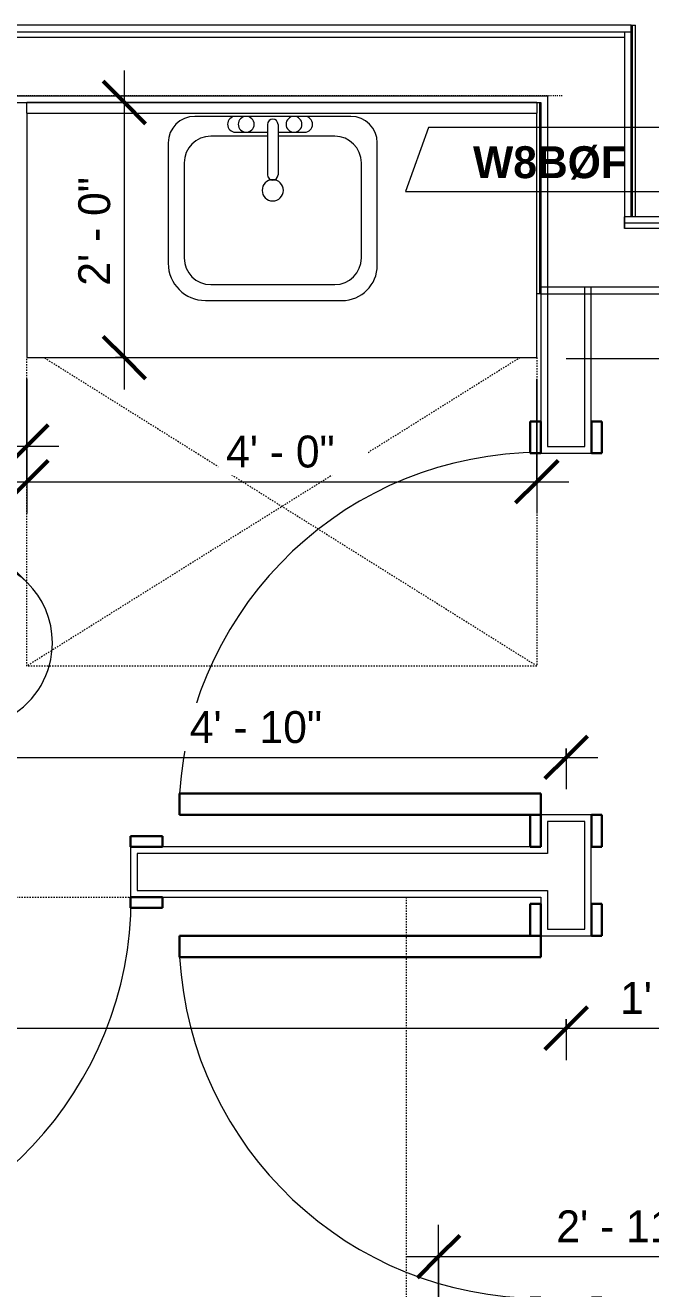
# Model space of a CAD drawing. Header units: inches. Extents: x -4010 to -1814, y 9846 to 12241.
# Drawn here: x -3255.6 to -3196.8, y 10261.9 to 10380.7 of the extents above; entities that cross this region are included whole.
import ezdxf

# ---------------------------------------------------------------- set-up
doc = ezdxf.new("R2010")
doc.units = ezdxf.units.IN
doc.header["$MEASUREMENT"] = 0
doc.linetypes.add('Dash', pattern=[0.25, 0.125, -0.125])
doc.linetypes.add('Dash 3_32_', pattern=[0.1875, 0.09375, -0.09375])
for name, color, linetype, lineweight in [('0-1', 7, 'Continuous', 5), ('0-3', 8, 'Continuous', 9), ('A-ANNO-DIMS', 211, 'Continuous', 9), ('A-ANNO-DIMS-32', 211, 'Continuous', 9), ('A-DETL-1', 90, 'Dash 3_32_', 18), ('A-DOOR-3', 31, 'Continuous', 9), ('A-DOOR-4', 31, 'Continuous', 30), ('A-DOOR-FRAM-3', 31, 'Continuous', 30), ('A-GENM', 5, 'Continuous', 9), ('A-GENM-HDLN', 13, 'Dash', 9), ('A-WALL', 113, 'Continuous', 18), ('A-WALL-2', 250, 'Continuous', 18), ('A-WALL-3', 113, 'Continuous', 9), ('A-WALL-IDEN', 211, 'Continuous', 9), ('G-ANNO-SYMB-3', 111, 'Continuous', 9), ('I-FURN', 30, 'Continuous', 9), ('I-FURN-HDLN', 30, 'Dash', 9), ('I-WALL-3', 7, 'Continuous', 9), ('P-SANR-FIXT', 6, 'Continuous', 9), ('Q-CASE', 31, 'Continuous', 9)]:
    doc.layers.add(name, color=color, linetype=linetype, lineweight=lineweight)
doc.styles.add('Century Gothic', font='ufonts.com_century-gothic.ttf', dxfattribs={"height": 3})
doc.styles.add('Century Gothic_B_1', font='GOTHICB.TTF', dxfattribs={"height": 3})
doc.dimstyles.new('OD_1__HACK_2', dxfattribs={"dimscale": 12, "dimtxt": 3.132505, "dimasz": 0.333333, "dimexe": 0.25, "dimexo": 0.166667, "dimgap": 0.041667, "dimtad": 1, "dimdec": 4, "dimrnd": 0.0625, "dimzin": 3, "dimdsep": 46, "dimlunit": 4, "dimtxsty": 'Century Gothic', "dimblk1": 'OBLIQUE', "dimblk2": 'OBLIQUE', "dimsah": 1, "dimcen": 0.09, "dimdle": 0.25, "dimazin": 0, "dimtfac": 1, "dimtdec": 4, "dimtix": 1, "dimtmove": 0, "dimatfit": 3, "dimfxl": 1, "dimtvp": 1, "dimtfill": 1, "dimfrac": 2, "dimtolj": 1, "dimtzin": 0, "dimarcsym": 2})
doc.dimstyles.new('OD_1__HACK_2_1', dxfattribs={"dimscale": 12, "dimtxt": 3.132505, "dimasz": 0.333333, "dimexe": 0.25, "dimexo": 0.166667, "dimgap": 0.041667, "dimtad": 1, "dimdec": 4, "dimrnd": 0.0625, "dimzin": 3, "dimdsep": 46, "dimlunit": 4, "dimtxsty": 'Century Gothic', "dimblk1": 'OBLIQUE', "dimblk2": 'OBLIQUE', "dimsah": 1, "dimcen": 0.09, "dimdle": 0.25, "dimazin": 0, "dimtfac": 1, "dimtdec": 4, "dimtix": 1, "dimtmove": 0, "dimatfit": 3, "dimfxl": 1, "dimtvp": 1, "dimtfill": 1, "dimfrac": 2, "dimtolj": 1, "dimtzin": 0, "dimarcsym": 2})

# ---------------------------------------------------------------- blocks, each defined once
blk = doc.blocks.new('Basic Wall _ INT - W8BØF - _5_8 GYP - 2X8 WOOD_BATT_ - 5_8 GYP_ - ___-2320093-UNIT PLANS - 2ND _ 3RD FLOOR')
at = {"layer": 'I-WALL-3'}
for p, q in [((-3207.22, 10373.41), (-3207.22, 10355.41)), ((-3207.22, 10355.41), (-3207.47, 10355.41)), ((-3207.14, 10355.41), (-3207.22, 10355.41)), ((-3207.1, 10355.41), (-3207.14, 10355.41))]:
    blk.add_line(p, q, dxfattribs=at)
blk = doc.blocks.new('Basic Wall _ INT - W8BØF - _5_8 GYP - 2X8 WOOD_BATT_ - 5_8 GYP_ - ___-2320092-UNIT PLANS - 2ND _ 3RD FLOOR')
at = {"layer": 'I-WALL-3'}
for p, q in [((-3198.6, 10380.66), (-3198.56, 10380.66)), ((-3198.56, 10380.66), (-3198.47, 10380.66)), ((-3198.47, 10362.66), (-3198.47, 10380.66)), ((-3198.47, 10380.66), (-3198.19, 10380.66)), ((-3198.19, 10362.66), (-3198.19, 10380.66))]:
    blk.add_line(p, q, dxfattribs=at)
blk = doc.blocks.new('CTR - 1st Phase - Common Walls_rvt-1-UNIT PLANS - 2ND _ 3RD FLOOR')
at = {"layer": 'A-WALL-2'}
for p, q in [((-3342.04, 10380.04), (-3207.1, 10380.04)), ((-3342.04, 10379.54), (-3207.1, 10379.54)), ((-3207.1, 10380.04), (-3199.22, 10380.04)), ((-3207.1, 10379.54), (-3206.47, 10379.54)), ((-3206.47, 10379.54), (-3199.22, 10379.54)), ((-3199.22, 10380.04), (-3198.6, 10380.04)), ((-3199.22, 10380.04), (-3199.22, 10379.54)), ((-3199.22, 10380.04), (-3199.22, 10379.54)), ((-3199.22, 10379.54), (-3199.22, 10362.66)), ((-3334.91, 10374.04), (-3207.1, 10374.04)), ((-3207.1, 10374.04), (-3206.47, 10374.04)), ((-3206.47, 10374.04), (-3206.47, 10356.04)), ((-3198.6, 10362.66), (-3199.22, 10362.66)), ((-3199.22, 10362.04), (-3199.22, 10362.66)), ((-3199.22, 10362.66), (-3199.22, 10362.04)), ((-3198.6, 10362.04), (-3199.22, 10362.04)), ((-3199.22, 10361.54), (-3199.22, 10362.04)), ((-3199.22, 10362.04), (-3199.22, 10361.54)), ((-3182.85, 10362.04), (-3198.6, 10362.04)), ((-3198.6, 10361.54), (-3199.22, 10361.54)), ((-3182.85, 10361.54), (-3198.6, 10361.54)), ((-3199.22, 10356.04), (-3206.47, 10356.04)), ((-3198.6, 10356.04), (-3199.22, 10356.04)), ((-3182.85, 10356.04), (-3198.6, 10356.04))]:
    blk.add_line(p, q, dxfattribs=at)
at = {"layer": 'I-WALL-3'}
for p, q in [((-3207.1, 10380.66), (-3342.54, 10380.66)), ((-3198.6, 10380.66), (-3207.1, 10380.66)), ((-3198.6, 10380.04), (-3198.6, 10380.66)), ((-3198.6, 10362.66), (-3198.6, 10380.04)), ((-3293.76, 10373.41), (-3207.1, 10373.41)), ((-3207.1, 10373.41), (-3207.1, 10355.41)), ((-3182.85, 10362.66), (-3198.6, 10362.66)), ((-3207.1, 10355.41), (-3206.47, 10355.41)), ((-3206.47, 10355.41), (-3198.6, 10355.41)), ((-3198.6, 10355.41), (-3182.85, 10355.41))]:
    blk.add_line(p, q, dxfattribs=at)
at = {"layer": '0-3'}
for name in ['Basic Wall _ INT - W8BØF - _5_8 GYP - 2X8 WOOD_BATT_ - 5_8 GYP_ - ___-2320092-UNIT PLANS - 2ND _ 3RD FLOOR', 'Basic Wall _ INT - W8BØF - _5_8 GYP - 2X8 WOOD_BATT_ - 5_8 GYP_ - ___-2320093-UNIT PLANS - 2ND _ 3RD FLOOR']:
    blk.add_blockref(name, (0, 0), dxfattribs=at)
blk = doc.blocks.new('SWING - SINGLE - FLUSH - 2-10 x 6-8 - PRIVACY-3199407-UNIT PLANS - 2ND _ 3RD FLOOR')
at = {"layer": 'A-DOOR-3'}
blk.add_arc((17, 2.37), 34.07, 93.3657, 180, dxfattribs=at)
at = {"layer": 'A-DOOR-4'}
for p, q in [((15, 2.37), (15, 36.38)), ((17, 36.38), (15, 36.38)), ((17, 2.37), (17, 36.38)), ((17, 2.37), (15, 2.37))]:
    blk.add_line(p, q, dxfattribs=at)
at = {"layer": 'A-DOOR-FRAM-3'}
for p, q in [((-17, 3.37), (-20, 3.37)), ((-20, 3.37), (-20, 2.37)), ((-17, 2.37), (-17, 3.37)), ((20, 3.37), (17, 3.37)), ((17, 3.37), (17, 2.37)), ((20, 2.37), (20, 3.37)), ((-20, 2.37), (-17, 2.37)), ((17, 2.37), (20, 2.37)), ((-17, -2.38), (-20, -2.38)), ((-20, -2.38), (-20, -3.38)), ((-17, -3.38), (-17, -2.38)), ((20, -2.38), (17, -2.38)), ((17, -2.38), (17, -3.38)), ((20, -3.38), (20, -2.38)), ((-20, -3.38), (-17, -3.38)), ((17, -3.38), (20, -3.38))]:
    blk.add_line(p, q, dxfattribs=at)
blk = doc.blocks.new('Bed-Standard - Queen 60_ x 79_-3761504-UNIT PLANS - 2ND _ 3RD FLOOR')
at = {"layer": 'I-FURN-HDLN'}
for p, q in [((-55.31, 77.3), (-7.94, 77.3)), ((-55.31, 17.36), (-55.31, 51.36))]:
    blk.add_line(p, q, dxfattribs=at)
blk = doc.blocks.new('M_Sink Vanity-Square - 500 x 440mm-1352614-UNIT PLANS - 2ND _ 3RD FLOOR')
at = {"layer": 'P-SANR-FIXT'}
for p, q in [((7.96, 7.09), (-6.72, 7.09)), ((3.62, 7.09), (-2.88, 7.09)), ((0.12, 6.33), (0.12, 1.59)), ((1.12, 6.33), (1.12, 1.59)), ((0.12, 5.22), (-5.22, 5.22)), ((-2.88, 5.59), (0.12, 5.59)), ((1.12, 5.59), (3.62, 5.59)), ((6.46, 5.22), (1.12, 5.22)), ((-9.22, 4.59), (-9.22, -6.73)), ((10.46, -6.91), (10.46, 4.59)), ((-7.72, 2.72), (-7.72, -6.23)), ((8.96, -6.23), (8.96, 2.72)), ((-5.22, -8.73), (6.46, -8.73)), ((-5.72, -10.23), (7.14, -10.23))]:
    blk.add_line(p, q, dxfattribs=at)
for centre, radius, start, end in [((-6.72, 4.59), 2.5, 90, 180), ((-2.88, 6.34), 0.75, 90, 270), ((-1.88, 6.34), 0.75, 360, 180), ((-1.88, 6.34), 0.75, 180, 0), ((0.62, 6.33), 0.5, 360, 180), ((2.62, 6.34), 0.75, 360, 180), ((2.62, 6.34), 0.75, 180, 360), ((3.62, 6.34), 0.75, 270, 90), ((7.96, 4.59), 2.5, 360, 90), ((-5.22, 2.72), 2.5, 90, 180), ((6.46, 2.72), 2.5, 0, 90), ((0.62, 1.59), 0.5, 180, 0), ((0.62, 0.13), 1, 360, 180), ((0.62, 0.13), 1, 180, 0), ((-5.72, -6.73), 3.5, 180, 270), ((-5.22, -6.23), 2.5, 180, 270), ((6.46, -6.23), 2.5, 270, 0), ((7.14, -6.91), 3.32, 270, 0)]:
    blk.add_arc(centre, radius, start, end, dxfattribs=at)
blk = doc.blocks.new('Bath Vanity - Bath Vanity 48_-2551079-UNIT PLANS - 2ND _ 3RD FLOOR')
at = {"layer": 'Q-CASE'}
for p, q in [((-23.26, -1), (-23.26, -24)), ((24.74, -24), (24.74, -1)), ((-23.26, -24), (24.74, -24))]:
    blk.add_line(p, q, dxfattribs=at)
blk = doc.blocks.new('ADA Clearances - 30_x48_-V41-UNIT PLANS - 2ND _ 3RD FLOOR')
at = {"layer": 'A-GENM-HDLN'}
for p, q in [((15, 24), (-14, -22.41)), ((-14, 24), (-8, 24)), ((-5, 24), (15, 24)), ((15, 24), (15, -24)), ((-14, 22.41), (15, -24)), ((15, -24), (-14, -24))]:
    blk.add_line(p, q, dxfattribs=at)
blk = doc.blocks.new('BATHROOM MIRROR - BATHROOM MIRROR 48_-3124766-UNIT PLANS - 2ND _ 3RD FLOOR')
at = {"layer": 'Q-CASE'}
for p, q in [((24.74, 24), (-23.26, 24)), ((-23.26, 23), (-23.26, 24)), ((24.74, 24), (24.74, 23)), ((-23.26, 23), (24.74, 23))]:
    blk.add_line(p, q, dxfattribs=at)
blk = doc.blocks.new('SWING - SINGLE - FLUSH - 2-10 x 6-8 - PRIVACY-3199405-UNIT PLANS - 2ND _ 3RD FLOOR')
at = {"layer": 'A-DOOR-3'}
blk.add_arc((17, -2.37), 34.07, 180, 266.6343, dxfattribs=at)
at = {"layer": 'A-DOOR-4'}
for p, q in [((15, -2.37), (15, -36.38)), ((17, -2.37), (15, -2.37)), ((17, -2.37), (17, -36.38)), ((17, -36.38), (15, -36.38))]:
    blk.add_line(p, q, dxfattribs=at)
at = {"layer": 'A-DOOR-FRAM-3'}
for p, q in [((-20, 2.38), (-20, 3.38)), ((-20, 3.38), (-17, 3.38)), ((-17, 3.38), (-17, 2.38)), ((17, 2.38), (17, 3.38)), ((17, 3.38), (20, 3.38)), ((20, 3.38), (20, 2.38)), ((-17, 2.38), (-20, 2.38)), ((20, 2.38), (17, 2.38)), ((-20, -2.37), (-17, -2.37)), ((-20, -3.37), (-20, -2.37)), ((-17, -2.37), (-17, -3.37)), ((17, -2.37), (20, -2.37)), ((17, -3.37), (17, -2.37)), ((20, -2.37), (20, -3.37)), ((-17, -3.37), (-20, -3.37)), ((20, -3.37), (17, -3.37))]:
    blk.add_line(p, q, dxfattribs=at)
blk = doc.blocks.new('Elevation - Filled Arrow-152140-UNIT PLANS - 2ND _ 3RD FLOOR')
at = {"layer": 'G-ANNO-SYMB-3'}
for start, end in [(360, 180), (180, 360)]:
    blk.add_arc((0, 0), 0.25, start, end, dxfattribs=at)
blk = doc.blocks.new('Elevation - Filled Arrow-151867-UNIT PLANS - 2ND _ 3RD FLOOR')
at = {"layer": 'G-ANNO-SYMB-3'}
for p, q in [((0, 0.3536), (-0.1768, 0.1768)), ((0.1768, 0.1768), (0, 0.3536))]:
    blk.add_line(p, q, dxfattribs=at)
blk.add_arc((0, 0), 0.25, 45, 135, dxfattribs=at)
blk = doc.blocks.new('DIMBLOCK31-UNIT PLANS - 2ND _ 3RD FLOOR')
at = {"layer": 'A-ANNO-DIMS-32'}
for p, q in [((-3216.72, 10257.04), (-3216.72, 10267.87)), ((-3181.72, 10257.04), (-3181.72, 10267.87)), ((-3219.72, 10264.87), (-3178.72, 10264.87)), ((-3216.72, 10264.87), (-3216.72, 10257.04)), ((-3181.72, 10264.87), (-3181.72, 10257.04))]:
    blk.add_line(p, q, dxfattribs=at)
at = {"layer": 'A-ANNO-DIMS-32', "lineweight": 50}
for p, q in [((-3216.72, 10264.87), (-3214.72, 10266.87)), ((-3181.72, 10264.87), (-3179.72, 10266.87)), ((-3216.72, 10264.87), (-3218.72, 10262.87)), ((-3181.72, 10264.87), (-3183.72, 10262.87))]:
    blk.add_line(p, q, dxfattribs=at)
at = {"layer": 'A-ANNO-DIMS-32', "color": 0, "insert": (-3205.64, 10269.22), "char_height": 3, "width": 15.394, "attachment_point": 1, "line_spacing_factor": 0.984502, "style": 'Century Gothic', "bg_fill": 3, "box_fill_scale": 1.25, "bg_fill_color": 256, "bg_fill_true_color": 13158600, "bg_fill_transparency": 0}
blk.add_mtext('2\' - 11"', dxfattribs=at)
blk = doc.blocks.new('_Oblique')
at = {"color": 0, "linetype": 'ByBlock', "lineweight": -2}
blk.add_line((-0.5, -0.5), (0.5, 0.5), dxfattribs=at)
blk = doc.blocks.new('DIMBLOCK34-UNIT PLANS - 2ND _ 3RD FLOOR')
at = {"layer": 'A-ANNO-DIMS-32', "lineweight": 50}
for p, q in [((-3338.72, 10286.36), (-3336.72, 10288.36)), ((-3204.72, 10286.36), (-3202.72, 10288.36)), ((-3338.72, 10286.36), (-3340.72, 10284.36)), ((-3204.72, 10286.36), (-3206.72, 10284.36))]:
    blk.add_line(p, q, dxfattribs=at)
at = {"layer": 'A-ANNO-DIMS-32'}
for p, q in [((-3338.72, 10287.19), (-3338.72, 10283.36)), ((-3338.72, 10286.36), (-3338.72, 10287.19)), ((-3204.72, 10287.19), (-3204.72, 10283.36)), ((-3204.72, 10286.36), (-3204.72, 10287.19)), ((-3341.72, 10286.36), (-3204.72, 10286.36))]:
    blk.add_line(p, q, dxfattribs=at)
at = {"layer": 'A-ANNO-DIMS-32', "color": 0, "insert": (-3278.14, 10290.7), "char_height": 3, "width": 15.394, "attachment_point": 1, "line_spacing_factor": 0.984502, "style": 'Century Gothic', "bg_fill": 3, "box_fill_scale": 1.25, "bg_fill_color": 256, "bg_fill_true_color": 13158600, "bg_fill_transparency": 0}
blk.add_mtext('11\' - 2"', dxfattribs=at)
blk = doc.blocks.new('DIMBLOCK35-UNIT PLANS - 2ND _ 3RD FLOOR')
at = {"layer": 'A-ANNO-DIMS-32'}
for p, q in [((-3181.72, 10257.04), (-3181.72, 10289.36)), ((-3204.72, 10287.19), (-3204.72, 10283.36)), ((-3204.72, 10286.36), (-3204.72, 10287.19)), ((-3204.72, 10286.36), (-3178.72, 10286.36)), ((-3181.72, 10286.36), (-3181.72, 10257.04))]:
    blk.add_line(p, q, dxfattribs=at)
at = {"layer": 'A-ANNO-DIMS-32', "lineweight": 50}
for p, q in [((-3204.72, 10286.36), (-3202.72, 10288.36)), ((-3181.72, 10286.36), (-3179.72, 10288.36)), ((-3204.72, 10286.36), (-3206.72, 10284.36)), ((-3181.72, 10286.36), (-3183.72, 10284.36))]:
    blk.add_line(p, q, dxfattribs=at)
at = {"layer": 'A-ANNO-DIMS-32', "color": 0, "insert": (-3199.64, 10290.7), "char_height": 3, "width": 15.394, "attachment_point": 1, "line_spacing_factor": 0.984502, "style": 'Century Gothic', "bg_fill": 3, "box_fill_scale": 1.25, "bg_fill_color": 256, "bg_fill_true_color": 13158600, "bg_fill_transparency": 0}
blk.add_mtext('1\' - 11"', dxfattribs=at)
blk = doc.blocks.new('DIMBLOCK36-UNIT PLANS - 2ND _ 3RD FLOOR')
at = {"layer": 'A-ANNO-DIMS-32'}
for p, q in [((-3262.72, 10306.41), (-3262.72, 10314.82)), ((-3265.72, 10311.82), (-3201.72, 10311.82)), ((-3262.72, 10311.82), (-3262.72, 10306.41)), ((-3204.72, 10312.65), (-3204.72, 10308.82)), ((-3204.72, 10311.82), (-3204.72, 10312.65))]:
    blk.add_line(p, q, dxfattribs=at)
at = {"layer": 'A-ANNO-DIMS-32', "lineweight": 50}
for p, q in [((-3262.72, 10311.82), (-3260.72, 10313.82)), ((-3204.72, 10311.82), (-3202.72, 10313.82)), ((-3262.72, 10311.82), (-3264.72, 10309.82)), ((-3204.72, 10311.82), (-3206.72, 10309.82))]:
    blk.add_line(p, q, dxfattribs=at)
at = {"layer": 'A-ANNO-DIMS-32', "color": 0, "insert": (-3240.14, 10316.17), "char_height": 3, "width": 15.394, "attachment_point": 1, "line_spacing_factor": 0.984502, "style": 'Century Gothic', "bg_fill": 3, "box_fill_scale": 1.25, "bg_fill_color": 256, "bg_fill_true_color": 13158600, "bg_fill_transparency": 0}
blk.add_mtext('4\' - 10"', dxfattribs=at)
blk = doc.blocks.new('DIMBLOCK45-UNIT PLANS - 2ND _ 3RD FLOOR')
at = {"layer": 'A-ANNO-DIMS-32'}
for p, q in [((-3255.47, 10347.41), (-3255.47, 10334.74)), ((-3255.47, 10337.74), (-3255.47, 10347.41)), ((-3207.47, 10347.41), (-3207.47, 10334.74)), ((-3207.47, 10337.74), (-3207.47, 10347.41)), ((-3258.47, 10337.74), (-3204.47, 10337.74))]:
    blk.add_line(p, q, dxfattribs=at)
at = {"layer": 'A-ANNO-DIMS-32', "lineweight": 50}
for p, q in [((-3255.47, 10337.74), (-3253.47, 10339.74)), ((-3207.47, 10337.74), (-3205.47, 10339.74)), ((-3255.47, 10337.74), (-3257.47, 10335.74)), ((-3207.47, 10337.74), (-3209.47, 10335.74))]:
    blk.add_line(p, q, dxfattribs=at)
at = {"layer": 'A-ANNO-DIMS-32', "color": 0, "insert": (-3236.72, 10342.08), "char_height": 3, "width": 12.5897, "attachment_point": 1, "line_spacing_factor": 0.984502, "style": 'Century Gothic', "bg_fill": 3, "box_fill_scale": 1.25, "bg_fill_color": 256, "bg_fill_true_color": 13158600, "bg_fill_transparency": 0}
blk.add_mtext('4\' - 0"', dxfattribs=at)
blk = doc.blocks.new('DIMBLOCK46-UNIT PLANS - 2ND _ 3RD FLOOR')
at = {"layer": 'A-ANNO-DIMS-32'}
for p, q in [((-3246.3, 10346.41), (-3246.3, 10376.41)), ((-3247.13, 10373.41), (-3243.3, 10373.41)), ((-3246.3, 10373.41), (-3247.13, 10373.41)), ((-3247.13, 10349.41), (-3243.3, 10349.41)), ((-3246.3, 10349.41), (-3247.13, 10349.41))]:
    blk.add_line(p, q, dxfattribs=at)
at = {"layer": 'A-ANNO-DIMS-32', "lineweight": 50}
for p, q in [((-3246.3, 10373.41), (-3248.3, 10375.41)), ((-3246.3, 10373.41), (-3244.3, 10371.41)), ((-3246.3, 10349.41), (-3248.3, 10351.41)), ((-3246.3, 10349.41), (-3244.3, 10347.41))]:
    blk.add_line(p, q, dxfattribs=at)
at = {"layer": 'A-ANNO-DIMS-32', "color": 0, "insert": (-3250.64, 10356.17), "char_height": 3, "width": 12.5897, "attachment_point": 1, "rotation": 90, "line_spacing_factor": 0.984502, "style": 'Century Gothic', "bg_fill": 3, "box_fill_scale": 1.25, "bg_fill_color": 256, "bg_fill_true_color": 13158600, "bg_fill_transparency": 0}
blk.add_mtext('2\' - 0"', dxfattribs=at)
blk = doc.blocks.new('DIMBLOCK363-UNIT PLANS - 2ND _ 3RD FLOOR')
at = {"layer": 'A-ANNO-DIMS-32'}
for p, q in [((-3255.47, 10347.41), (-3255.47, 10338.1)), ((-3255.47, 10341.1), (-3255.47, 10347.41)), ((-3289.01, 10341.93), (-3289.01, 10338.1)), ((-3289.01, 10341.1), (-3289.01, 10341.93)), ((-3292.01, 10341.1), (-3252.47, 10341.1))]:
    blk.add_line(p, q, dxfattribs=at)
at = {"layer": 'A-ANNO-DIMS-32', "lineweight": 50}
for p, q in [((-3289.01, 10341.1), (-3287.01, 10343.1)), ((-3255.47, 10341.1), (-3253.47, 10343.1)), ((-3289.01, 10341.1), (-3291.01, 10339.1)), ((-3255.47, 10341.1), (-3257.47, 10339.1))]:
    blk.add_line(p, q, dxfattribs=at)
at = {"layer": 'A-ANNO-DIMS-32', "color": 0, "insert": (-3279.75, 10345.45), "char_height": 3, "width": 18.0194, "attachment_point": 1, "line_spacing_factor": 0.984502, "style": 'Century Gothic', "bg_fill": 3, "box_fill_scale": 1.25, "bg_fill_color": 256, "bg_fill_true_color": 13158600, "bg_fill_transparency": 0}
blk.add_mtext('33" MIN', dxfattribs=at)
blk = doc.blocks.new('Wall Tag - Arch Wall-3956453-UNIT PLANS - 2ND _ 3RD FLOOR')
at = {"layer": 'A-WALL-IDEN'}
for p, q in [((-0.3561, 0.0937), (-0.4244, -0.0937)), ((0.4244, 0.0937), (-0.3561, 0.0937)), ((0.3561, -0.0937), (0.4244, 0.0937)), ((-0.4244, -0.0937), (0.3561, -0.0937))]:
    blk.add_line(p, q, dxfattribs=at)

msp = doc.modelspace()

# ---------------------------------------------------------------- linework, layer by layer
at = {"layer": 'A-DETL-1'}
msp.add_line((-3205.08554, 10374.0394), (-3332.75818, 10374.0394), dxfattribs=at)
at = {"layer": 'A-WALL'}
for p, q in [((-3206.47374, 10356.03481), (-3206.47374, 10341.0394)), ((-3202.97374, 10341.0394), (-3202.97374, 10356.03481)), ((-3206.47374, 10341.0394), (-3202.97374, 10341.0394)), ((-3206.47374, 10305.7894), (-3206.47374, 10302.7894)), ((-3202.97374, 10305.7894), (-3206.47374, 10305.7894)), ((-3202.97374, 10295.6644), (-3202.97374, 10305.7894)), ((-3245.09874, 10302.7894), (-3245.09874, 10299.2894)), ((-3206.47374, 10302.7894), (-3245.09874, 10302.7894)), ((-3245.09874, 10299.2894), (-3206.47374, 10299.2894)), ((-3206.47374, 10299.2894), (-3206.47374, 10295.6644)), ((-3206.47374, 10295.6644), (-3202.97374, 10295.6644))]:
    msp.add_line(p, q, dxfattribs=at)
at = {"layer": 'A-WALL-3'}
for p, q in [((-3207.09874, 10356.03481), (-3207.09874, 10340.4144)), ((-3202.34874, 10356.03481), (-3207.09874, 10356.03481)), ((-3202.34874, 10340.4144), (-3202.34874, 10356.03481)), ((-3207.09874, 10340.4144), (-3202.34874, 10340.4144)), ((-3207.09874, 10306.4144), (-3207.09874, 10303.4144)), ((-3202.34874, 10306.4144), (-3207.09874, 10306.4144)), ((-3202.34874, 10295.0394), (-3202.34874, 10306.4144)), ((-3207.09874, 10303.4144), (-3245.72374, 10303.4144)), ((-3245.72374, 10303.4144), (-3245.72374, 10298.6644)), ((-3245.72374, 10298.6644), (-3207.09874, 10298.6644)), ((-3207.09874, 10298.6644), (-3207.09874, 10295.0394)), ((-3207.09874, 10295.0394), (-3202.34874, 10295.0394))]:
    msp.add_line(p, q, dxfattribs=at)

# ---------------------------------------------------------------- block references
at = {"layer": '0-1'}
msp.add_blockref('CTR - 1st Phase - Common Walls_rvt-1-UNIT PLANS - 2ND _ 3RD FLOOR', (0, 0), dxfattribs=at)
at = {"layer": 'A-DOOR-3'}
for name, p, rotation in [('SWING - SINGLE - FLUSH - 2-10 x 6-8 - PRIVACY-3199405-UNIT PLANS - 2ND _ 3RD FLOOR', (-3204.72374, 10323.4144), 269.9999999999674), ('SWING - SINGLE - FLUSH - 2-10 x 6-8 - PRIVACY-3199407-UNIT PLANS - 2ND _ 3RD FLOOR', (-3262.72374, 10301.0394), 180), ('SWING - SINGLE - FLUSH - 2-10 x 6-8 - PRIVACY-3199407-UNIT PLANS - 2ND _ 3RD FLOOR', (-3204.72374, 10278.0394), 89.9999999999674)]:
    msp.add_blockref(name, p, dxfattribs=dict(at, rotation=rotation))
at = {"layer": 'A-GENM', "rotation": 270.0000000000574}
msp.add_blockref('ADA Clearances - 30_x48_-V41-UNIT PLANS - 2ND _ 3RD FLOOR', (-3231.47374, 10335.40981), dxfattribs=at)
at = {"layer": 'A-WALL-IDEN', "xscale": 31.99999999999999, "yscale": 31.99999999999999, "zscale": 31.99999999999999}
msp.add_blockref('Wall Tag - Arch Wall-3956453-UNIT PLANS - 2ND _ 3RD FLOOR', (-3206.26675, 10368.0394), dxfattribs=at)
at = {"layer": 'G-ANNO-SYMB-3', "extrusion": (0, 0, -1), "xscale": 31.99999999999999, "yscale": 31.99999999999999, "zscale": 31.99999999999999}
msp.add_blockref('Elevation - Filled Arrow-151867-UNIT PLANS - 2ND _ 3RD FLOOR', (3261.07482, 10322.58749), dxfattribs=at)
at = {"layer": 'G-ANNO-SYMB-3', "xscale": 31.99999999999999, "yscale": 31.99999999999999, "zscale": 31.99999999999999, "rotation": 180}
msp.add_blockref('Elevation - Filled Arrow-152140-UNIT PLANS - 2ND _ 3RD FLOOR', (-3261.07482, 10322.58749), dxfattribs=at)
at = {"layer": 'I-FURN', "rotation": 269.9999999999716}
msp.add_blockref('Bed-Standard - Queen 60_ x 79_-3761504-UNIT PLANS - 2ND _ 3RD FLOOR', (-3297.08274, 10243.35292), dxfattribs=at)
at = {"layer": 'P-SANR-FIXT'}
msp.add_blockref('M_Sink Vanity-Square - 500 x 440mm-1352614-UNIT PLANS - 2ND _ 3RD FLOOR', (-3232.95322, 10365.01065), dxfattribs=at)
at = {"layer": 'Q-CASE'}
for name, p in [('BATHROOM MIRROR - BATHROOM MIRROR 48_-3124766-UNIT PLANS - 2ND _ 3RD FLOOR', (-3232.21144, 10349.40981)), ('Bath Vanity - Bath Vanity 48_-2551079-UNIT PLANS - 2ND _ 3RD FLOOR', (-3232.21144, 10373.4144))]:
    msp.add_blockref(name, p, dxfattribs=at)

# ---------------------------------------------------------------- texts
at = {"layer": 'A-WALL-IDEN', "insert": (-3213.48267, 10369.28693), "char_height": 3, "width": 17.372, "attachment_point": 1, "style": 'Century Gothic_B_1'}
msp.add_mtext('W8BØF', dxfattribs=at)

# ---------------------------------------------------------------- next in the draw order: dimensions: what is measured, and where the dimension line sits
at = {"layer": 'A-ANNO-DIMS'}
for base, p1, p2, override, picture, middle in [((-3207.47374, 10337.73583), (-3255.47374, 10349.4144), (-3207.47374, 10349.4144), {"dimpost": '<>', "dimfxl": 48}, 'DIMBLOCK45-UNIT PLANS - 2ND _ 3RD FLOOR', (-3231.47374, 10339.81129)), ((-3204.72374, 10311.82112), (-3262.72374, 10304.4144), (-3204.72374, 10314.64954), {"dimpost": '<>', "dimfxl": 58.896165}, 'DIMBLOCK36-UNIT PLANS - 2ND _ 3RD FLOOR', (-3233.72374, 10313.89658)), ((-3204.72374, 10286.35963), (-3338.72374, 10289.18806), (-3204.72374, 10289.18806), {"dimpost": '<>', "dimfxl": 134}, 'DIMBLOCK34-UNIT PLANS - 2ND _ 3RD FLOOR', (-3271.72374, 10288.39736)), ((-3181.72374, 10264.87194), (-3216.72374, 10255.0394), (-3181.72374, 10255.0394), {"dimpost": '<>', "dimfxl": 35}, 'DIMBLOCK31-UNIT PLANS - 2ND _ 3RD FLOOR', (-3199.22374, 10266.90967))]:
    dim = msp.add_linear_dim(base=base, p1=p1, p2=p2, dimstyle='OD_1__HACK_2', override=override, dxfattribs=at)
    dim.commit()
    dim.dimension.update_dxf_attribs({"geometry": picture, "text_midpoint": middle})

# ---------------------------------------------------------------- next in the draw order: linework, layer by layer
at = {"layer": 'A-WALL-IDEN'}
msp.add_line((-3204.72374, 10349.31312), (-3193.88058, 10349.31312), dxfattribs=at)

# ---------------------------------------------------------------- next in the draw order: dimensions: what is measured, and where the dimension line sits
at = {"layer": 'A-ANNO-DIMS'}
dim = msp.add_linear_dim(base=(-3246.29728, 10373.4144), p1=(-3249.12571, 10349.4144), p2=(-3249.12571, 10373.4144), angle=90, dimstyle='OD_1__HACK_2', override={"dimpost": '<>', "dimfxl": 24}, dxfattribs=at)
dim.commit()
dim.dimension.update_dxf_attribs({"geometry": 'DIMBLOCK46-UNIT PLANS - 2ND _ 3RD FLOOR', "text_midpoint": (-3248.37274, 10361.4144)})
dim = msp.add_linear_dim(base=(-3255.47374, 10341.10084), p1=(-3289.01233, 10343.92927), p2=(-3255.47374, 10349.40981), text='33" MIN', dimstyle='OD_1__HACK_2_1', override={"dimpost": '<>', "dimfxl": 33.983427}, dxfattribs=at)
dim.commit()
dim.dimension.update_dxf_attribs({"geometry": 'DIMBLOCK363-UNIT PLANS - 2ND _ 3RD FLOOR', "text_midpoint": (-3272.24303, 10343.1763)})
dim = msp.add_linear_dim(base=(-3181.72374, 10286.35963), p1=(-3204.72374, 10289.18806), p2=(-3181.72374, 10255.0394), dimstyle='OD_1__HACK_2', override={"dimpost": '<>', "dimfxl": 41.171973}, dxfattribs=at)
dim.commit()
dim.dimension.update_dxf_attribs({"geometry": 'DIMBLOCK35-UNIT PLANS - 2ND _ 3RD FLOOR', "text_midpoint": (-3193.22374, 10288.35963)})

doc.saveas('drawing.dxf')
